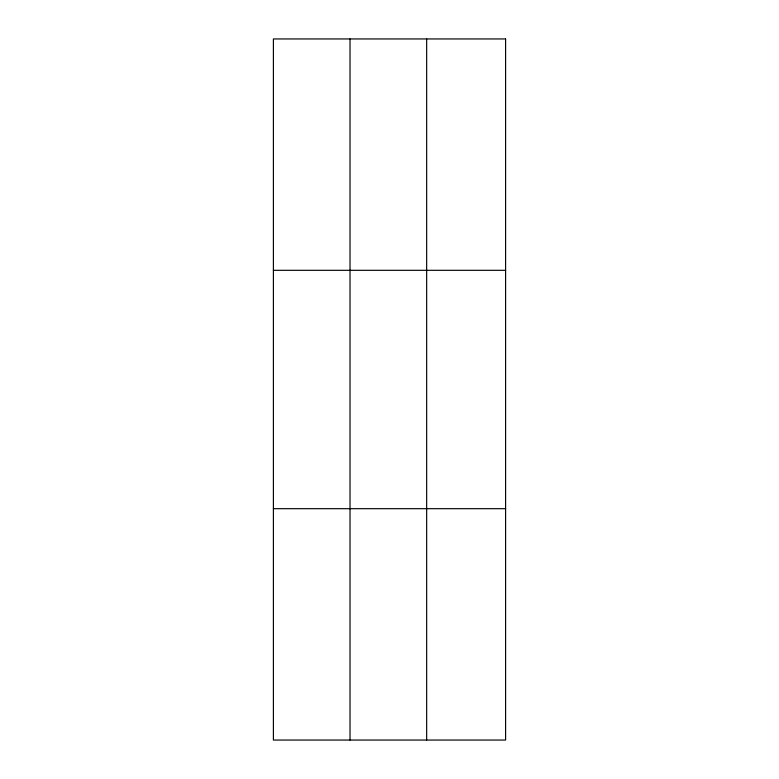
<?xml version="1.0" encoding="UTF-8"?>
<svg xmlns="http://www.w3.org/2000/svg" width="779" height="779" viewBox="0 0 779 779"><rect width="100%" height="100%" fill="white"/><g stroke="black" fill="none" stroke-linecap="round" stroke-linejoin="round"><path stroke-width="1.17" d="M350.024 740.05L350.024 38.95M426.658 740.05L426.658 38.95M273.4 270.313L505.6 270.313M273.4 508.687L505.6 508.687M505.6 38.95L505.6 740.05L273.4 740.05L273.4 38.95L505.6 38.95"/></g></svg>
